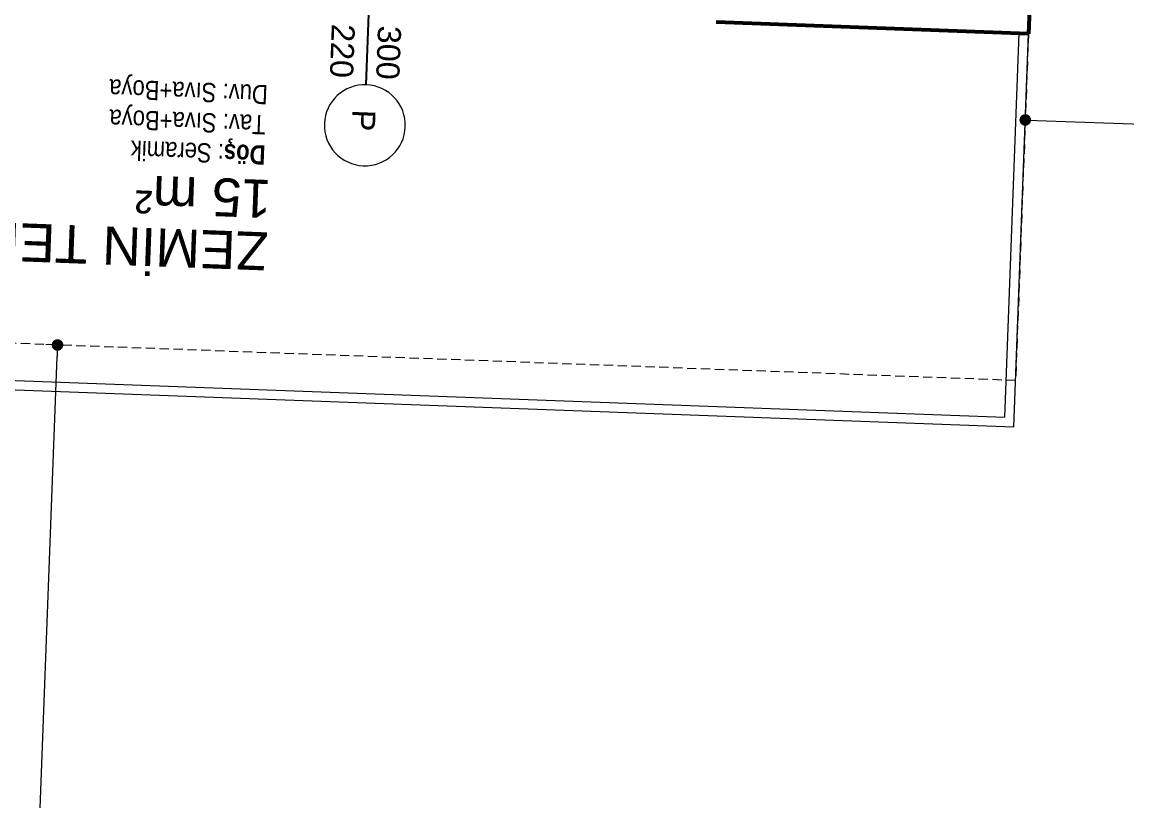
# Model space of a CAD drawing. Header units: centimetres. Extents: x 63871 to 181827, y -95930 to 42199.
# Drawn here: x 149657.3 to 150134.5, y 20117.8 to 20454.4 of the extents above; entities that cross this region are included whole.
import ezdxf

# ---------------------------------------------------------------- set-up
doc = ezdxf.new("R2010")
doc.units = ezdxf.units.CM
doc.linetypes.add('11-021_500-SatisOfisi_220512$0${ Diamond }', pattern=[12, 4, -2, 2, 2, -2])
for name, color, linetype, lineweight in [('A-AREA-IDEN', 7, 'Continuous', 9), ('A-FLOR-HRAL', 11, 'Continuous', 9), ('A-WALL', 12, 'Continuous', 50), ('İz DÜŞÜMÜ', 7, '11-021_500-SatisOfisi_220512$0${ Diamond }', 18), ('OLUK', 222, 'Continuous', 15)]:
    doc.layers.add(name, color=color, linetype=linetype, lineweight=lineweight)
doc.layers.add('Bitirme - Duvar', color=7, linetype='Continuous')
doc.layers.add('Dıış Ölçü', color=140, linetype='Continuous')
doc.styles.add('Arial', font='Arial.ttf', dxfattribs={"height": 250})
doc.styles.add('MtXpl_Arial_Narrow', font='')
doc.styles.add('MtXpl_Arial_Narrow_1', font='')
doc.styles.add('OLUŞTURULMUŞ_STİL_1', font='Arial.ttf')
doc.styles.add('RomanS', font='')
doc.styles.get('MtXpl_Arial_Narrow').set_extended_font_data('Arial Narrow', bold=True)
doc.styles.get('MtXpl_Arial_Narrow_1').set_extended_font_data('Arial Narrow')
doc.styles.get('RomanS').set_extended_font_data('Stylus BT')
doc.dimstyles.new('BÖYÜK', dxfattribs={"dimtxt": 70, "dimasz": 5, "dimexe": 5, "dimexo": 5, "dimgap": 2, "dimtad": 3, "dimdec": 0, "dimzin": 0, "dimdsep": 46, "dimtxsty": 'RomanS', "dimblk": 'DOT', "dimcen": 5, "dimadec": 0, "dimazin": 0, "dimtfac": 1, "dimtdec": 0, "dimtix": 1, "dimtofl": 0, "dimtmove": 1, "dimatfit": 0, "dimldrblk": 'DOT', "dimfxl": 10, "dimfxlon": 1, "dimtolj": 1, "dimtzin": 0, "dimarcsym": 0})

# ---------------------------------------------------------------- blocks, each defined once
blk = doc.blocks.new('HRD')
at = {"layer": 'A-FLOR-HRAL'}
for p, q in [((154389.63, 36367.48), (153819.63, 36367.48)), ((153819.63, 36367.48), (153819.63, 36197.48)), ((154385.63, 36363.48), (153823.63, 36363.48)), ((153823.63, 36363.48), (153823.63, 36197.48))]:
    blk.add_line(p, q, dxfattribs=at)
at = {"layer": 'A-WALL', "lineweight": 53}
for p, q in [((153819.63, 35782.48), (153819.63, 36197.48)), ((153819.63, 36197.48), (153954.63, 36197.48))]:
    blk.add_line(p, q, dxfattribs=at)
at = {"layer": 'Bitirme - Duvar', "color": 161, "linetype": 'Continuous', "lineweight": 25}
blk.add_line((154104.63, 36230.18), (154104.63, 36182.68), dxfattribs=at)
at = {"layer": 'Bitirme - Duvar', "color": 251, "linetype": 'Continuous', "lineweight": 15}
for start, end in [(0, 180), (180, 0)]:
    blk.add_arc((154104.63, 36247.68), 17.5, start, end, dxfattribs=at)
at = {"layer": 'İz DÜŞÜMÜ'}
blk.add_lwpolyline([(153819.63, 36347.48), (154419.63, 36347.49), (154419.63, 35292.49), (154159.63, 35292.49), (154159.63, 35357.48), (153819.63, 35357.48), (153819.63, 36347.48)], dxfattribs=at)
for s, style, p in [('Döş', 'MtXpl_Arial_Narrow', (154147.04, 36258.02)), (': Seramik', 'MtXpl_Arial_Narrow_1', (154165.03, 36258.01)), ('Tav: Sıva+Boya', 'MtXpl_Arial_Narrow_1', (154147.47, 36244.97)), ('Duv: Sıva+Boya', 'MtXpl_Arial_Narrow_1', (154146.99, 36231.91))]:
    blk.add_text(s, height=8.316, rotation=359.957, dxfattribs=dict(style=style)).set_placement(p)
at = {"layer": 'A-AREA-IDEN', "width": 224.1999, "attachment_point": 2, "line_spacing_factor": 0.941778, "style": 'Arial'}
for s, insert, char_height in [('ZEMİN TERAS', (154221.71, 36311.97), 16.4692), ('15 m²', (154173.28, 36289.32), 16.469)]:
    blk.add_mtext(s, dxfattribs=dict(at, insert=insert, char_height=char_height))
at = {"layer": 'Bitirme - Duvar', "linetype": 'Continuous', "char_height": 10, "attachment_point": 7, "rotation": 90, "style": 'OLUŞTURULMUŞ_STİL_1'}
for s, insert in [('\\A1;P', (154110.22, 36240.97)), ('\\A1;300', (154100.64, 36204.31)), ('\\A1;220', (154120.64, 36204.31))]:
    blk.add_mtext(s, dxfattribs=dict(at, insert=insert))
blk = doc.blocks.new('_Dot')
at = {"color": 0, "linetype": 'ByBlock', "lineweight": -2}
blk.add_line((-0.5, 0), (-1, 0), dxfattribs=at)
at = {"color": 0, "linetype": 'ByBlock', "const_width": 0.5}
blk.add_lwpolyline([(-0.25, 0, 1), (0.25, 0, 1)], format="xyb", close=True, dxfattribs=at)
blk = doc.blocks.new('*D146')
at = {"layer": 'Defpoints', "color": 0, "transparency": 16777216}
for p in [(-6756.18, 4132.24), (-6756.18, 4132.24), (-6778.44, 3532.65)]:
    blk.add_point(p, dxfattribs=at)
at = {"layer": 'Dıış Ölçü', "color": 0, "lineweight": -2, "transparency": 16777216}
for p, q in [((-6756.18, 4132.24), (-6761.18, 4132.42)), ((-6778.26, 3537.65), (-6756.37, 4127.24)), ((-6778.44, 3532.65), (-6783.44, 3532.84))]:
    blk.add_line(p, q, dxfattribs=at)
at = {"layer": 'Dıış Ölçü', "color": 0, "lineweight": -2, "transparency": 16777216, "xscale": 5, "yscale": 5, "zscale": 5}
for p, rotation in [((-6756.18, 4132.24), 87.87361722026189), ((-6778.44, 3532.65), 267.8736172202619)]:
    blk.add_blockref('_Dot', p, dxfattribs=dict(at, rotation=rotation))
at = {"layer": 'Dıış Ölçü', "color": 0, "transparency": 16777216, "insert": (-6805.85, 3833.87), "char_height": 70, "attachment_point": 5, "rotation": 87.8736, "style": 'RomanS'}
blk.add_mtext('\\A1;600', dxfattribs=at)
blk = doc.blocks.new('*D156')
at = {"layer": 'Defpoints', "color": 0, "transparency": 16777216}
for p in [(-6338.55, 4218.95), (-5728.57, 4206.86), (-5728.96, 4196.32)]:
    blk.add_point(p, dxfattribs=at)
at = {"layer": 'Dıış Ölçü', "color": 0, "lineweight": -2, "transparency": 16777216}
for p, q in [((-6338.36, 4223.95), (-6337.97, 4234.5)), ((-6333.16, 4229.32), (-5733.56, 4207.05)), ((-5728.77, 4201.31), (-5728.38, 4211.86))]:
    blk.add_line(p, q, dxfattribs=at)
at = {"layer": 'Dıış Ölçü', "color": 0, "lineweight": -2, "transparency": 16777216, "xscale": 5, "yscale": 5, "zscale": 5}
for p, rotation in [((-6338.16, 4229.5), 177.8731903117571), ((-5728.57, 4206.86), 357.8731903117571)]:
    blk.add_blockref('_Dot', p, dxfattribs=dict(at, rotation=rotation))
at = {"layer": 'Dıış Ölçü', "color": 0, "transparency": 16777216, "insert": (-6031.93, 4256.72), "char_height": 70, "attachment_point": 5, "rotation": 357.8732, "style": 'RomanS'}
blk.add_mtext('\\A1;610', dxfattribs=at)
blk = doc.blocks.new('yerleşim planı')
at = {"rotation": 177.873189238168}
blk.add_blockref('HRD', (148720.24, 34730.87), dxfattribs=at)
at = {"layer": 'Dıış Ölçü'}
for p1, p2, distance, picture, middle in [((-6338.55, 4218.95), (-5728.96, 4196.32), 10.56, '*D156', (-6031.93, 4256.72)), ((-6778.44, 3532.65), (-6756.18, 4132.24), 0, '*D146', (-6805.85, 3833.87))]:
    dim = blk.add_aligned_dim(p1=p1, p2=p2, distance=distance, dimstyle='BÖYÜK', dxfattribs=at)
    dim.commit()
    dim.dimension.update_dxf_attribs({"geometry": picture, "text_midpoint": middle})

msp = doc.modelspace()

# ---------------------------------------------------------------- block references
at = {"layer": 'OLUK'}
msp.add_blockref('yerleşim planı', (156428.79, 16182.58), dxfattribs=at)

doc.saveas('drawing.dxf')
